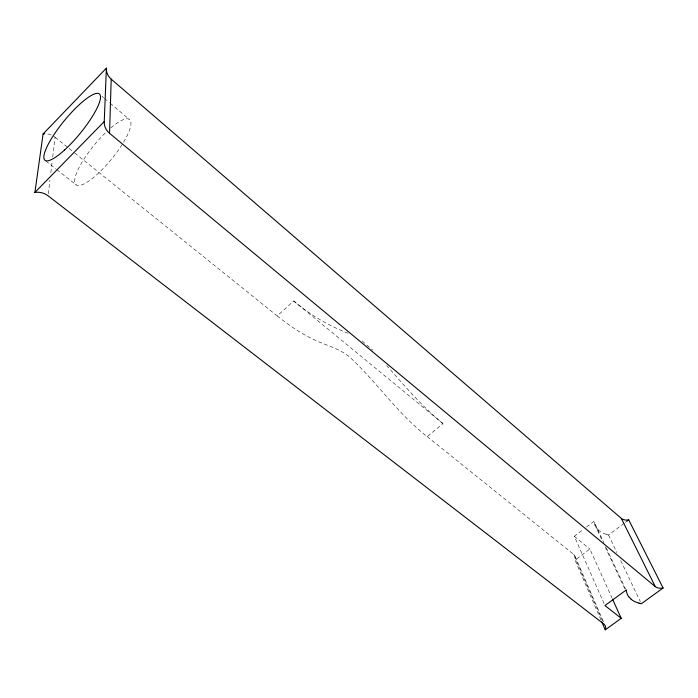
<?xml version="1.0" encoding="UTF-8"?>
<svg xmlns="http://www.w3.org/2000/svg" width="698" height="698" viewBox="0 0 698 698"><rect width="100%" height="100%" fill="white"/><g stroke="black" fill="none" stroke-linecap="round" stroke-linejoin="round"><path stroke-width="0.52" stroke-dasharray="3.49 2.62" d="M48.31 193.8L49.942 180.119M50.849 172.554L52.167 161.526M52.699 157.041L55.072 137.209A13.829 12.11 18 0 0 45.553 133.789M74.73 153.01L277.193 315.906L293.745 300.969C310.182 314.981 328.967 325.992 349.148 333.653M277.193 315.906C290.892 326.917 305.724 336.768 322.153 343.215C331.803 346.993 341.872 350.448 349.916 357.254C376.981 382.391 397.808 413.809 427.22 436.599L442.994 423.607C422.116 406.428 404.404 385.872 386.736 365.516M604.075 603.569L574.297 536.265L582.839 529.791M586.521 527.007L593.893 521.415L604.014 543M600.934 619.894L575.056 560.128L589.871 549.012L612.259 598.509M606.318 534.441L608.534 535L624.509 523.011M625.347 522.374L627.031 521.118M362.271 340.99L372.732 350.204M45.876 160.994L55.98 168.951M56.817 169.614L76.169 184.865M55.072 137.209L68.221 147.784M69.041 148.438L73.918 152.365M427.22 436.599L573.573 554.343L602.592 621.211M574.297 536.265L589.871 549.012M293.745 300.969L442.994 423.607M102.039 96.307L103.662 97.694M104.482 98.383L109.377 102.527M110.188 103.217L128.947 119.114M598.849 530.375L596.938 528.369A27.048 18.951 -24 0 1 594.05 521.371M608.534 535L616.971 552.676M620.714 560.538L640.398 601.781M606.318 547.904L625.635 589.112M594.862 524.896L602.435 541.09M605.114 546.804L624.797 588.85M575.265 556.891L603.456 621.744M573.573 554.343A9.589 6.657 -21.4 0 1 575.056 560.128M110.808 127.909A42.203 11.168 -50.6 0 1 123.433 142.427A42.203 11.168 -50.6 0 1 76.518 185.092A42.203 11.168 -50.6 0 1 105.738 132.515M606.396 534.319A27.109 19.003 -24 0 1 598.779 530.419"/><path stroke-width="1.05" d="M111.2 79.153L621.325 518.405A9.816 6.867 -24.3 0 0 628.706 519.853L663.1 587.995A10.496 6.963 -23.8 0 1 655.291 586.617L109.551 133.309L111.2 79.153A14.004 12.904 22.6 0 1 106.384 68.142L43.093 133.955L34.9 192.447A15.112 12.93 13.6 0 1 48.066 195.798L603.805 623.986A10.234 6.727 -21 0 1 605.245 629.858L621.211 618.306L612.704 599.495M109.551 133.309A15.304 13.89 15.4 0 1 104.246 121.548L106.384 68.142M34.9 192.447L104.246 121.548M627.031 521.118L628.706 519.853M626.097 590.098L604.957 605.55L621.211 618.306M663.1 587.995L641.331 603.744L638.993 603.212M631.149 599.172L629.177 597.148M621.325 518.405L655.291 586.617M601.798 621.892L605.245 629.858M629.099 597.2A28.923 19.221 -23.5 0 1 626.263 590.054M639.08 603.089A28.993 19.265 -23.5 0 1 631.079 599.216M43.093 133.955A13.829 12.11 18 0 1 44.724 133.798M64.591 149.974A42.91 10.156 -50.6 0 0 99.596 94.108A42.91 10.156 -50.6 0 0 52.333 137.192A42.91 10.156 -50.6 0 0 64.591 149.974"/></g></svg>
